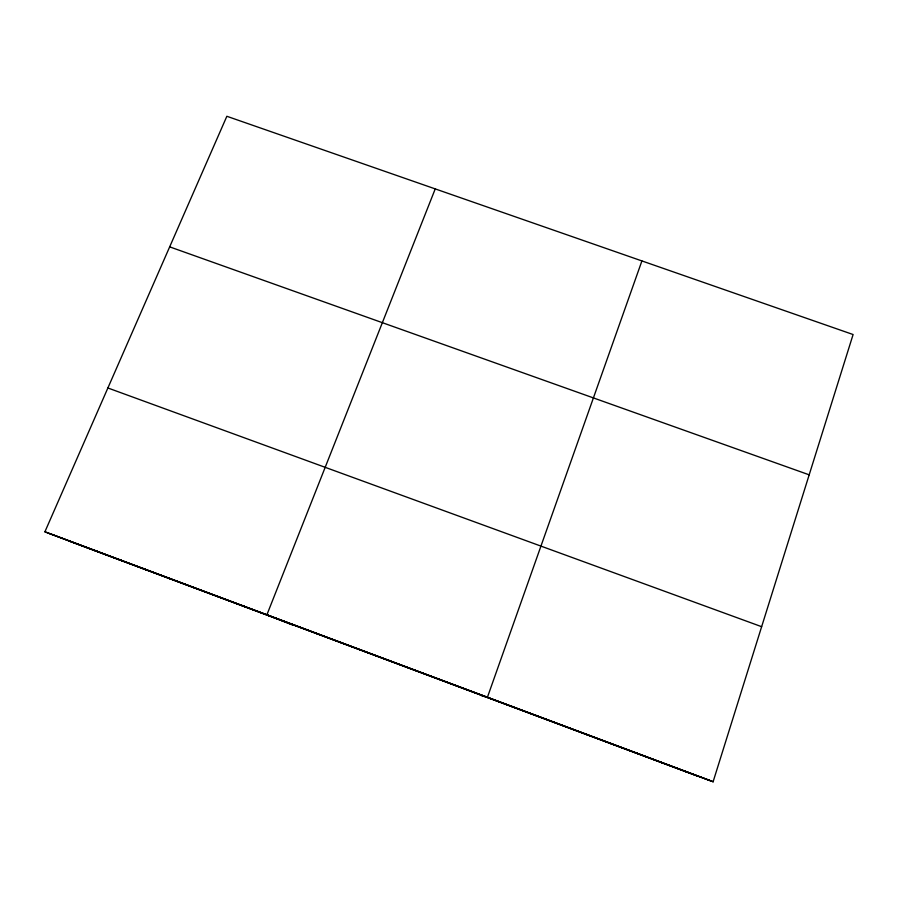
<?xml version="1.0" encoding="UTF-8"?>
<svg xmlns="http://www.w3.org/2000/svg" width="898" height="898" viewBox="0 0 898 898"><rect width="100%" height="100%" fill="white"/><g stroke="black" fill="none" stroke-linecap="round" stroke-linejoin="round"><path stroke-width="1.35" d="M713.113 781.72L853.1 334.527L226.857 116.28L44.9 531.807L713.113 781.72L44.9 531.807M641.913 260.925L487.412 697.308L481.193 695.546M435.238 188.894L266.886 614.827L292.422 624.941M511.433 706.344L512.23 706.591M536.027 715.538L537.105 715.897M560.678 724.753L562.058 725.225M585.395 734.003L587.067 734.586M610.169 743.275L612.144 743.959M635.021 752.558L637.288 753.366M659.929 761.874L662.5 762.795M169.677 246.86L809.177 474.829M684.893 771.214L687.778 772.246M107.883 387.981L761.639 626.692M49.469 533.558L709.936 780.587M68.405 540.821L696.792 775.861M118.312 559.263L122.061 560.711M93.785 550.081L97.803 551.63M142.917 568.456L146.385 569.803M167.578 577.683L170.766 578.929M192.307 586.933L195.214 588.067M217.103 596.205L219.729 597.237M241.955 605.51L244.301 606.431M291.132 623.897L292.916 624.604M315.445 632.989L316.949 633.595M339.826 642.115L341.038 642.609M364.262 651.252L365.194 651.645M388.767 660.412L389.418 660.704"/></g></svg>
